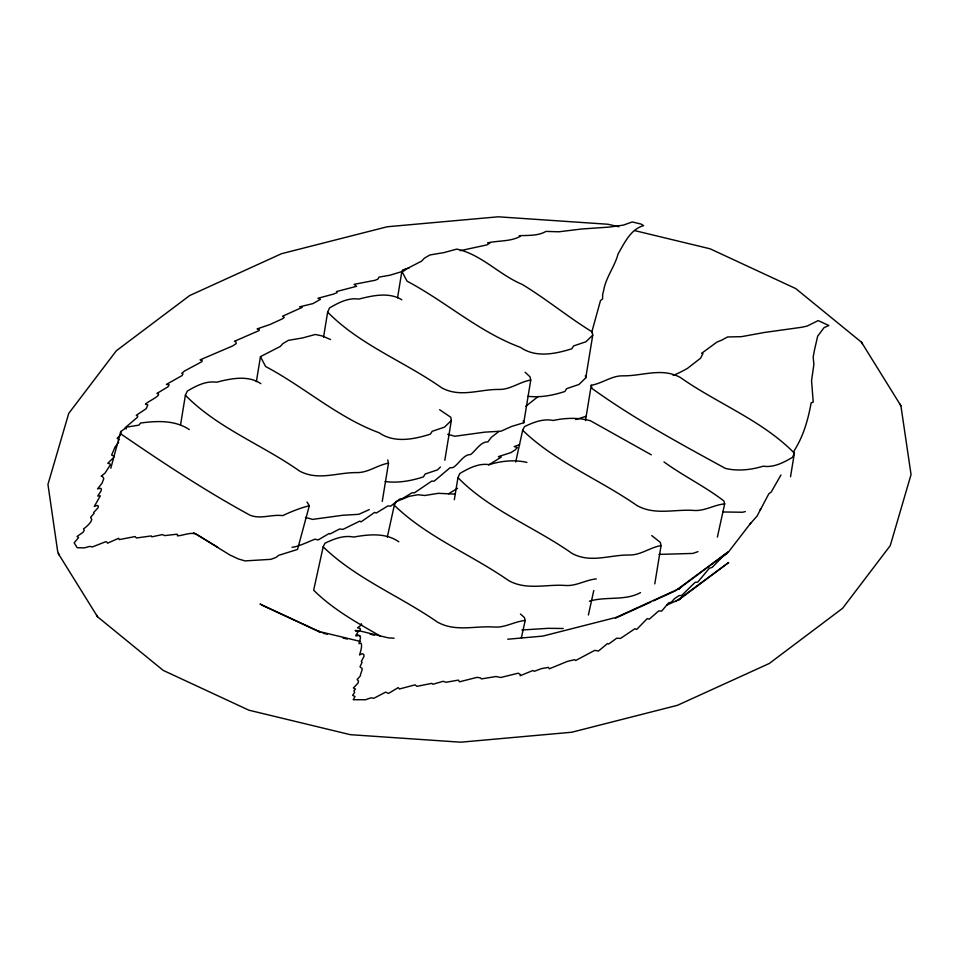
<?xml version="1.0" encoding="UTF-8"?>
<svg xmlns="http://www.w3.org/2000/svg" width="959" height="959" viewBox="0 0 959 959"><rect width="100%" height="100%" fill="white"/><g stroke="black" fill="none" stroke-linecap="round" stroke-linejoin="round"><path stroke-width="1.44" d="M180.58 424.693L185.399 395.228L187.293 391.08C196.104 385.914 206.029 380.615 216.566 382.233C230.699 378.565 247.878 374.873 260.848 383.66M256.365 381.694L260.464 356.64L280.28 346.451L282.893 343.598L288.443 340.337L302.612 337.94L315.307 334.475L322.164 335.938L330.519 339.51M323.555 337.136L327.642 312.095L329.548 307.947C338.347 302.768 348.273 297.482 358.81 299.088C372.488 295.6 389.03 291.848 401.809 299.783M397.553 297.793L401.881 271.277L421.708 261.076L424.322 258.235L429.872 254.974L444.041 252.577L456.736 249.112C481.298 254.303 499.219 274.837 522.116 284.355C546.258 298.932 568.076 317.117 592.183 331.898L592.746 335.159L585.757 377.87L578.924 384.499L566.601 388.659L564.839 391.5C553.043 395.36 540.361 397.793 527.941 396.283M382.245 501.473L388.503 463.173L387.76 459.948M444.82 460.296L451.317 420.522L450.766 417.261L439.618 409.733M454.326 499.735L457.946 477.642L459.841 473.494C468.651 468.328 478.577 463.029 489.114 464.636C501.269 460.943 514.444 459.457 526.923 462.418M447.721 434.259L454.854 436.249L484.607 432.161L501.077 431.178L511.519 426.479L523.77 422.751L530.759 380.028L530.015 376.815L525.124 372.236M585.481 420.605L591.259 385.254C602.42 383.396 611.662 375.532 623.194 375.832C642.71 376.036 661.458 367.381 680.159 377.343C717.536 403.727 762.141 420.282 794.376 453.187L790.528 476.755M654.793 583.887L661.063 545.587L660.307 542.362L651.688 535.566M394.077 638.226L388.155 637.831L358.594 630.626L358.234 631.537A21.374 4.339 -84.5 0 0 357.156 633.288L355.909 635.997L358.942 635.254L359.901 635.901L360.524 637.843L358.978 643.657L360.98 643.045C362.574 645.575 360.632 651.605 359.517 654.937L362.19 653.69L363.713 654.362L364.048 656.28L361.315 661.458L362.082 662.333L360.021 666.769L360.752 667.572C364.468 667.752 359.865 673.805 360.416 675.795L357.168 679.499L358.498 681.046L358.031 683.156L353.368 687.963L355.441 689.018L353.919 690.78L354.674 692.41L352.636 695.323L354.998 696.534L353.224 699.722L365.643 699.722L370.905 697.852L373.914 698.26L385.674 692.098L388.467 693.441L398.237 687.603L399.376 688.994L415.007 684.87L416.973 686.332L431.85 683.359L432.785 684.282L443.106 681.322L446.115 682.257L458.402 680.111L459.481 681.825L476.959 677.366L480.519 677.893L481.382 678.936L495.959 676.515L500.742 677.498L518.256 673.194L520.222 674.441L520.162 675.735L532.844 670.533L534.403 671.276L541.344 668.651L548.416 667.38L549.339 668.795L567.584 661.338L574.741 659.672L575.592 660.535L594.748 650.37L598.464 651.041L607.479 643.561L608.653 644.052L616.697 638.226L620.533 638.406L635.038 628.684L636.644 629.464L647.241 618.591L649.315 619.154L658.761 610.895L661.662 611.099L668.615 602.899L671.3 602.216L674.525 598.644L679.056 595.599L681.621 595.503L695.179 582.305L697.78 582.113L709.324 568.243L712.189 567.368L723.745 555.477M398.812 541.811C385.83 532.557 368.556 534.355 353.727 537.064C343.742 534.978 333.828 538.934 324.969 543.226L323.171 546.846L313.653 590.193C332.977 609.421 356.832 622.595 380.411 636.141M387.316 537.064L394.305 505.273L396.103 501.653L409.337 496.294L417.98 494.748L424.849 495.491L438.287 493.322L455.213 494.125M515.678 462.034L522.667 430.255L524.465 426.635C533.312 422.344 543.238 418.388 553.211 420.462C565.45 417.824 578.397 417.429 590.528 420.797L651.281 454.806M521.384 637.831L525.196 620.485L524.393 617.548L520.461 614.012M588.382 615.031L593.777 590.48M717.38 537.124L724.68 503.895L723.877 500.958C705.093 486.465 683.276 475.952 663.988 461.926M110.812 468.256L120.69 431.598L127.079 427.043L138.923 425.137L140.517 423.039C156.868 420.809 174.946 419.97 189.283 429.572M307 502.048L309.325 505.729L297.542 549.435L278.649 555.345L276.228 557.335L270.953 559.325L245.024 560.907L238.288 558.917L229.992 555.045L193.694 532.701M750.058 523.986L756.999 516.17L768.854 493.753L771.168 492.099L780.962 474.993M591.655 332.617L600.502 300.539L602.576 298.98L602.66 294.653A21.266 4.471 -84.2 0 1 603.619 290.673C605.824 277.343 614.743 266.698 618.099 253.871C624.513 242.987 630.507 229.297 643.609 225.617L641.151 224.094L632.245 221.949L623.446 225.101L609.468 227.067L581.586 229.009L558.893 231.79L545.935 231.407C538.107 236.094 528.097 235.195 519.275 235.746L520.293 236.346C510.548 241.74 498.356 240.457 487.711 242.855L489.821 243.118L487.004 244.869L460.272 250.683M794.376 453.187L792.482 457.347C783.671 462.514 773.745 467.812 763.208 466.194C751.053 469.898 737.879 471.372 725.4 468.412C679.943 443.49 633.995 418.783 592.015 388.467L591.259 385.254M760.079 509.9L760.835 508.905M118.652 442.279L115.032 447.086L111.628 455.034L113.785 456.088L113.582 457.635L107.756 463.293L109.877 463.772L110.321 464.875L105.022 473.159L101.222 476.143L102.445 476.371L103.776 478.637L102.05 483.216L97.566 488.85L100.647 488.275L101.294 488.958L101.186 490.768L97.722 496.043L100.347 495.815L94.282 506.436L97.183 505.417L98.357 506.1L97.998 507.874L93.658 512.502L94.054 513.353L90.602 517.333L90.997 518.1C94.186 520.018 85.938 527.438 83.505 528.9L84.2 530.375L83.025 532.305L77.032 536.501L78.578 537.567L74.167 542.842L77.2 547.733L84.272 547.877L89.786 546.402L92.436 546.918L105.466 541.811L106.761 541.895L107.576 543.178L118.652 538.275L119.216 539.605L135.111 536.549L136.43 537.987L151.222 535.937L151.762 536.836L162.347 534.607L164.804 535.601L176.912 534.199L177.763 535.062L177.307 535.829C183.984 535.673 192.028 530.771 198.261 535.338L217.777 547.253M724.273 555.093L728.972 551.365L750.837 522.967M451.317 420.522L444.485 427.151L432.161 431.298L430.399 434.151C413.88 439.306 394.425 443.406 379.093 432.749C337.784 417.513 304.327 387.004 265.607 366.506L260.464 356.64M440.433 467.021L437.508 469.862L425.173 474.022L423.41 476.875C411.171 480.915 397.997 483.24 385.11 481.55M592.746 335.159L585.913 341.776L573.578 345.935L571.816 348.788C555.297 353.943 535.841 358.043 520.509 347.386C479.212 332.138 445.743 301.641 407.024 281.143L401.881 271.277M538.251 396.463L525.736 406.328M120.402 435.17L117.142 438.215L119.395 439.845M404.29 270.798L404.926 270.258L402.756 269.911L409.013 267.969M728.097 551.964L678.373 589.198L679.811 588.37L615.99 617.452L542.794 636.105L507.755 639.221M727.306 552.66L675.112 590.996M719.921 558.701L726.766 553.583M498.896 431.502L491.392 437.28L487.867 441.871C480.555 441.572 475.952 450.706 470.569 454.554C463.521 454.23 458.822 464.288 452.852 467.644L450.071 467.716L434.139 481.178L431.718 481.106L414.504 492.794L412.094 492.758L402.6 498.488L399.879 498.98L390.577 506.196L387.975 505.873L376.336 513.017L374.621 512.406L361.016 521.9L359.805 521.109L342.986 529.368L339.498 529.02L330.016 534.007L329.117 533.492L318.16 539.941L314.948 539.162C307.887 541.943 296.99 547.241 292.027 547.229M488.73 464.935L501.233 457.119L498.344 456.652L511.015 452.564L514.995 450.035L517.345 447.589L514.228 446.582L519.598 444.664M448.584 493.801L457.539 488.335M675.735 601.521L728.72 562.489L678.996 599.723L680.434 598.907L666.853 605.093M615.594 618.111L650.765 602.084M653.463 600.861L673.757 591.607M369.263 509.625L358.822 514.312L342.351 515.307L312.598 519.394L305.465 517.392M640.516 592.614C624.908 601.161 606.112 596.102 589.401 601.221M586.273 416.242L575.784 419.527M698.008 551.629L692.889 553.427L659.037 554.41M402.996 271.253L389.893 275.233L378.913 277.139L378.002 279.033L375.245 280.244L354.123 284.355L356.58 286.309L336.513 291.56L337.172 292.615L333.444 294.113L317.944 298.285L320.462 299.352L312.874 303.631L299.723 306.808L302.229 307.359L282.557 316.23L284.248 317.393L282.521 318.772L269.839 324.574L257.096 328.901L259.122 328.877L259.17 330.531L234.464 341.296L235.842 341.776L236.214 343.61L232.629 345.947L200.095 359.865L202.109 360.344L201.965 361.615L184.32 371.133L181.766 373.303L182.989 373.878L182.066 375.568L166.41 384.403L169.18 384.811L168.029 386.789L156.916 393.454C164.085 394.461 146.499 402.049 145.468 404.23L147.806 404.866L146.224 408.666L136.25 415.295L137.808 416.062L137.233 417.453L125.138 427.738L126.228 428.961M309.325 505.729C299.951 508.114 291.296 511.567 282.737 515.618C271.817 514.132 260.512 519.502 250.071 515.211C205.526 491.008 163.21 462.945 121.373 434.295L120.69 431.598M530.759 380.028C519.61 381.886 510.356 389.75 498.824 389.45C479.308 389.246 460.572 397.901 441.871 387.939C404.482 361.555 359.877 345 327.642 312.095M388.503 463.173C377.355 465.019 368.1 472.895 356.58 472.595C337.053 472.379 318.316 481.046 299.616 471.085C262.239 444.7 217.633 428.134 185.399 395.228M661.063 545.587C649.902 547.433 640.648 555.309 629.128 555.009C609.612 554.793 590.864 563.46 572.163 553.499C534.786 527.114 490.181 510.548 457.946 477.642M745.299 511.579L742.566 512.25L722.63 511.974M724.68 503.895C713.856 504.866 704.326 511.459 693.309 510.416C674.261 509.133 654.793 515.486 636.992 505.549C599.519 479.452 555.633 462.214 522.667 430.255M596.318 578.912C585.505 579.883 575.975 586.476 564.947 585.434C545.899 584.151 526.431 590.516 508.63 580.567C471.157 554.47 427.27 537.232 394.305 505.273M525.196 620.485C514.372 621.456 504.842 628.049 493.825 627.006C474.765 625.724 455.309 632.077 437.508 622.139C400.023 596.042 356.137 578.804 323.171 546.846M521.876 629.991L548.26 628.325L563.233 628.493M358.642 630.71L355.142 630.471C356.988 632.413 361.903 630.087 359.997 628.337L357.539 627.833L361.639 624.788L361.267 623.686M618.795 226.768L607.934 224.25L498.224 216.806L387.208 226.768L281.55 253.691L189.738 295.516L116.375 350.718L68.736 413.389L47.95 484.427L57.636 551.197L59.23 555.093M634.738 230.616L710.092 248.801L795.778 288.599L861.458 342.219L900.897 405.729L911.05 474.573L890.264 545.611L842.625 608.282L769.262 663.484L677.45 705.309L571.792 732.232L460.776 742.194L350.347 734.678L248.908 710.199L163.222 670.401L97.542 616.781L58.103 553.271M356.053 630.77L358.858 631.454M370.102 634.163L374.31 635.182M356.161 634.942L359.757 635.805M360.428 641.451L318.688 631.382L319.383 631.609L260.045 604.05L260.908 604.494M323.051 633.192L327.343 634.223M343.106 638.023L347.398 639.066M261.723 605.045L320.63 632.413M899.77 403.907L900.897 405.729M861.458 342.219L862.489 343.897M96.511 615.103L97.542 616.781M523.278 420.605L523.77 422.751M585.386 375.7L585.757 377.87M794.124 454.47L794.088 450.85C803.45 436.201 808.113 419.646 811.158 402.768L813.232 402.145L811.554 380.615L813.891 364.432L813.184 357.036L814.443 350.227L817.667 336.165L824.033 327.678L828.828 325.497L818.183 320.606L807.226 326.048L801.664 327.271L764.395 332.473L741.439 336.669L727.545 336.969L721.216 340.397A22.872 17.885 -24.6 0 0 716.589 342.339L701.628 353.308L702.935 353.583L700.597 358.187L687.495 368.352A96.535 75.629 -24 0 1 673.146 375.437"/></g></svg>
